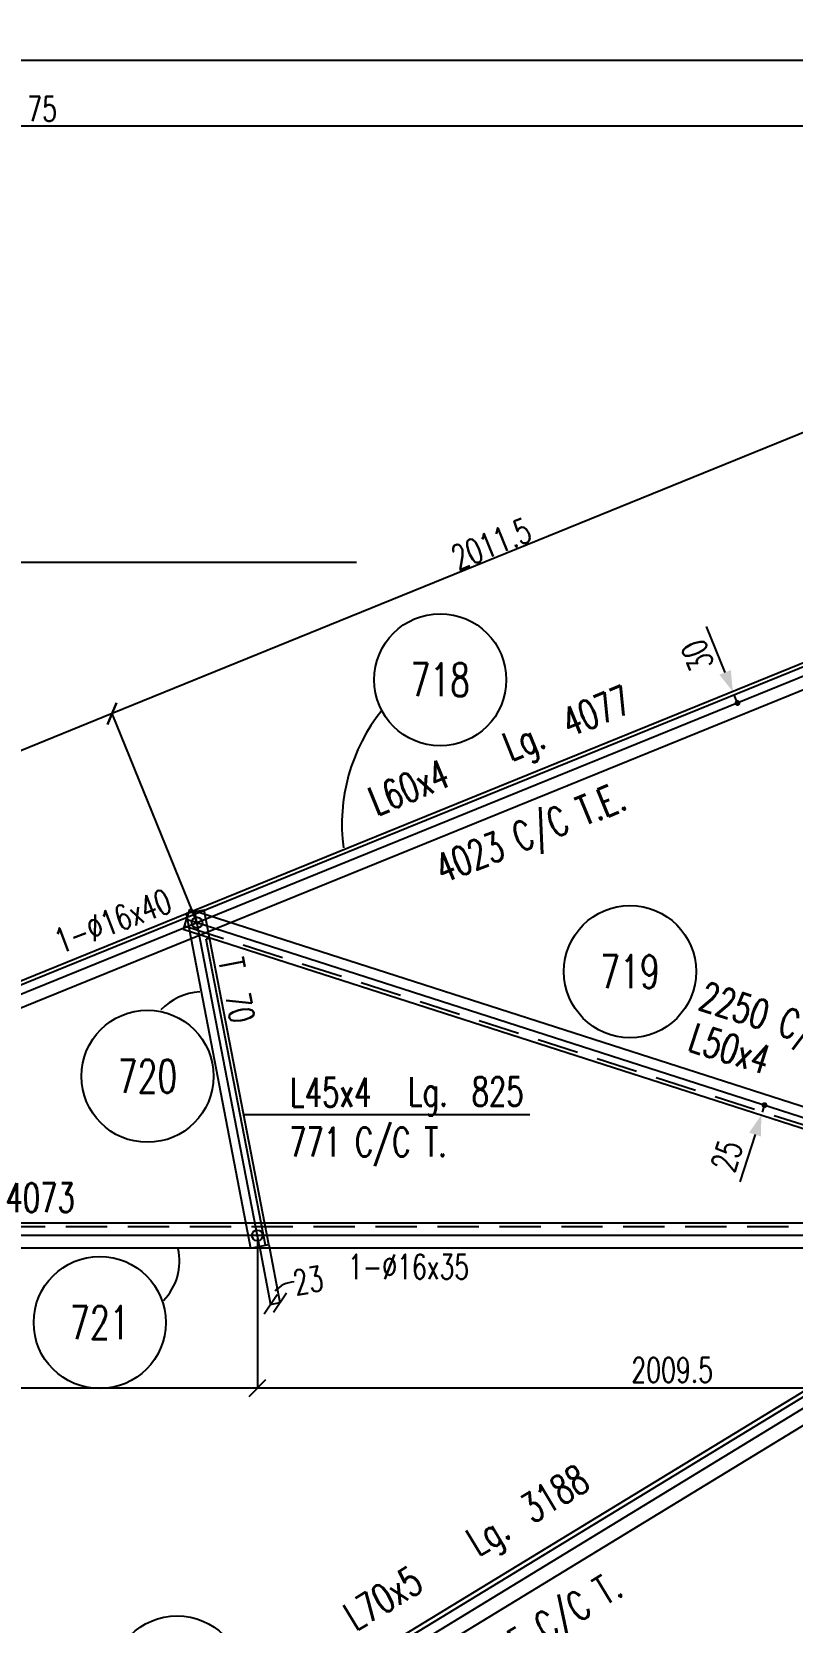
# Model space of a CAD drawing. Extents: x 686686 to 702906, y -4957 to 6593.
# Drawn here: x 692878 to 694719, y 2741 to 6593 of the extents above; entities that cross this region are included whole.
import ezdxf
from ezdxf.enums import TextEntityAlignment as Align

# ---------------------------------------------------------------- set-up
doc = ezdxf.new("R2010")
doc.units = 0
doc.header["$LTSCALE"] = 200
doc.header["$MEASUREMENT"] = 0
doc.linetypes.add('DASHED', pattern=[0.75, 0.5, -0.25])
doc.layers.get('0').update_dxf_attribs({"linetype": 'CONTINUOUS'})
for name, color, linetype in [('ASSI', 6, 'CONTINUOUS'), ('BOLLINI_1', 7, 'CONTINUOUS'), ('FORI', 2, 'CONTINUOUS'), ('LINEA_ANG', 2, 'CONTINUOUS'), ('LS', 7, 'CONTINUOUS'), ('QT_MAL', 7, 'CONTINUOUS'), ('QT_MPR', 7, 'CONTINUOUS'), ('TRAT-Y', 7, 'DASHED')]:
    doc.layers.add(name, color=color, linetype=linetype)
doc.styles.add('QUOTE', font='ROMANS8.SHX', dxfattribs={"width": 0.7})
doc.styles.add('RQL', font='ROMANS8.SHX', dxfattribs={"width": 0.7})
doc.styles.add('RS', font='ROMANS8.shx', dxfattribs={"width": 0.7})
doc.styles.get("Standard").update_dxf_attribs({"font": 'ROMANS8.SHX', "width": 0.7})
doc.dimstyles.new('FRECCE1', dxfattribs={"dimtxt": 60, "dimasz": 6.66, "dimexe": 0, "dimexo": 0, "dimgap": 1, "dimtad": 1, "dimzin": 0, "dimdsep": 46, "dimtxsty": 'RS', "dimblk1": 'QUOTP', "dimblk2": 'QUOTF', "dimsah": 1, "dimcen": 0, "dimclrd": 2, "dimclre": 2, "dimclrt": 7, "dimadec": 0, "dimazin": 0, "dimtfac": 1, "dimtix": 1, "dimtmove": 2, "dimatfit": 3, "dimldrblk": 'QUOTP', "dimfxl": 1, "dimtolj": 1, "dimtzin": 0, "dimarcsym": 0})
doc.dimstyles.new('TRATTO', dxfattribs={"dimscale": 0, "dimtxt": 60, "dimasz": 40, "dimexe": 0, "dimexo": 0, "dimgap": 5, "dimtad": 1, "dimrnd": 0.5, "dimdsep": 46, "dimtxsty": 'RS', "dimblk1": 'OBLIQUE', "dimblk2": 'OBLIQUE', "dimsah": 1, "dimcen": 0.09, "dimclrd": 2, "dimclre": 2, "dimclrt": 7, "dimadec": 0, "dimazin": 0, "dimtfac": 1, "dimtix": 1, "dimtmove": 2, "dimatfit": 3, "dimfxl": 1, "dimtolj": 1, "dimtzin": 0, "dimarcsym": 0})

# ---------------------------------------------------------------- blocks, each defined once
blk = doc.blocks.new('_OBLIQUE')
at = {"color": 0, "linetype": 'ByBlock'}
blk.add_line((-0.5, -0.5), (0.5, 0.5), dxfattribs=at)
blk = doc.blocks.new('*D18')
at = {"layer": 'LS', "color": 2, "lineweight": -2, "transparency": 16777216}
for p, q in [((690033, 5308.5), (690033, 6365)), ((690033, 6365), (695174.5, 6365)), ((695174.5, 5308.5), (695174.5, 6365))]:
    blk.add_line(p, q, dxfattribs=at)
at = {"layer": 'LS', "color": 2, "lineweight": -2, "transparency": 16777216, "xscale": 40, "yscale": 40, "zscale": 40, "rotation": 180}
blk.add_blockref('_OBLIQUE', (690033, 6365), dxfattribs=at)
at = {"layer": 'LS', "color": 2, "lineweight": -2, "transparency": 16777216, "xscale": 40, "yscale": 40, "zscale": 40}
blk.add_blockref('_OBLIQUE', (695174.5, 6365), dxfattribs=at)
at = {"layer": 'LS', "color": 7, "transparency": 16777216, "insert": (692603.8, 6402.9), "char_height": 60, "attachment_point": 5, "style": 'RS'}
blk.add_mtext('\\A1;5141.5 SUR TRUSQ. 75', dxfattribs=at)
blk = doc.blocks.new('ASSE98')
blk.add_line((0, 0), (1, 0))
at = {"color": 7, "flags": 1}
for tag, p in [('LAV1', (3.07431, 6.82847)), ('LAV2', (3.07431, 6.49513)), ('LAV3', (3.07431, 6.1618)), ('LAV4', (3.07431, 5.82847)), ('LAV5', (3.07431, 5.49513)), ('LAV6', (3.07431, 5.1618)), ('LAV7', (3.07431, 4.82847)), ('LAV8', (3.07431, 4.49513)), ('LAV9', (3.07431, 4.1618)), ('LAV10', (3.07431, 3.82847))]:
    blk.add_attdef(tag, p, '', height=0.2, dxfattribs=at)
at = {"color": 7, "style": 'QUOTE', "width": 0.5, "flags": 1}
for tag, p in [('TI', (1.38308, 6.82731)), ('DI_S', (1.38308, 6.42178)), ('D_S', (1.38308, 6.02092)), ('E_S', (1.38308, 5.68065)), ('NFORI', (1.36454, 5.29792)), ('ALAR', (1.36349, 4.93246)), ('FAM', (1.3775, 4.54645)), ('ALA', (1.38308, 4.19257)), ('DISP2', (1.38308, 3.84971)), ('DISP1', (1.38308, 3.50686)), ('PINZAF', (1.38308, 3.164)), ('PINZAI', (1.38308, 2.82114)), ('TRP', (1.38308, 2.47829)), ('NP', (1.38308, 2.13543)), ('SV', (1.38308, 1.79257)), ('PESO', (1.38308, 1.44971)), ('QUA', (1.38308, 1.10686)), ('LUN', (1.38308, 0.764)), ('PROF', (1.38308, 0.42114)), ('POS', (1.38308, 0.07829))]:
    blk.add_attdef(tag, p, '', height=0.2, dxfattribs=at)
blk = doc.blocks.new('16')
blk.add_circle((0, 0), 1)
blk = doc.blocks.new('*D27')
at = {"layer": 'QT_MPR', "color": 2, "lineweight": -2, "transparency": 16777216}
for p, q in [((694935.1, 5698.7), (693072, 4941.4)), ((695140.9, 5192.5), (694935.1, 5698.7)), ((693277.8, 4435.2), (693072, 4941.4))]:
    blk.add_line(p, q, dxfattribs=at)
at = {"layer": 'QT_MPR', "color": 2, "lineweight": -2, "transparency": 16777216, "xscale": 40, "yscale": 40, "zscale": 40}
for p, rotation in [((694935.1, 5698.7), 22.12093125616115), ((693072, 4941.4), 202.1209312561611)]:
    blk.add_blockref('_OBLIQUE', p, dxfattribs=dict(at, rotation=rotation))
at = {"layer": 'QT_MPR', "color": 7, "transparency": 16777216, "insert": (693990.4, 5352.5), "char_height": 60, "attachment_point": 5, "rotation": 22.1209, "style": 'RS'}
blk.add_mtext('\\A1;2011.5', dxfattribs=at)
blk = doc.blocks.new('*D28')
at = {"layer": 'QT_MPR', "color": 2, "lineweight": -2, "transparency": 16777216}
for p, q in [((693072, 4941.4), (691208.9, 4184.1)), ((693277.8, 4435.2), (693072, 4941.4)), ((691414.6, 3677.9), (691208.9, 4184.1))]:
    blk.add_line(p, q, dxfattribs=at)
at = {"layer": 'QT_MPR', "color": 2, "lineweight": -2, "transparency": 16777216, "xscale": 40, "yscale": 40, "zscale": 40}
for p, rotation in [((693072, 4941.4), 22.12093125616115), ((691208.9, 4184.1), 202.1209312561611)]:
    blk.add_blockref('_OBLIQUE', p, dxfattribs=dict(at, rotation=rotation))
at = {"layer": 'QT_MPR', "color": 7, "transparency": 16777216, "insert": (692127.3, 4595.1), "char_height": 60, "attachment_point": 5, "rotation": 22.1209, "style": 'RS'}
blk.add_mtext('\\A1;2011.5', dxfattribs=at)
blk = doc.blocks.new('*D29')
at = {"layer": 'QT_MPR', "color": 2, "lineweight": -2, "transparency": 16777216}
for p, q in [((693423.8, 3677.9), (693423.8, 3308)), ((695433, 3677.9), (695433, 3308)), ((695433, 3308), (693423.8, 3308))]:
    blk.add_line(p, q, dxfattribs=at)
at = {"layer": 'QT_MPR', "color": 2, "lineweight": -2, "transparency": 16777216, "xscale": 40, "yscale": 40, "zscale": 40, "rotation": 180}
blk.add_blockref('_OBLIQUE', (693423.8, 3308), dxfattribs=at)
at = {"layer": 'QT_MPR', "color": 2, "lineweight": -2, "transparency": 16777216, "xscale": 40, "yscale": 40, "zscale": 40}
blk.add_blockref('_OBLIQUE', (695433, 3308), dxfattribs=at)
at = {"layer": 'QT_MPR', "color": 7, "transparency": 16777216, "insert": (694428.4, 3351.9), "char_height": 60, "attachment_point": 5, "style": 'RS'}
blk.add_mtext('\\A1;2009.5', dxfattribs=at)
blk = doc.blocks.new('*D30')
at = {"layer": 'QT_MPR', "color": 2, "lineweight": -2, "transparency": 16777216}
for p, q in [((691414.6, 3677.9), (691414.6, 3308)), ((693423.8, 3677.9), (693423.8, 3308)), ((693423.8, 3308), (691414.6, 3308))]:
    blk.add_line(p, q, dxfattribs=at)
at = {"layer": 'QT_MPR', "color": 2, "lineweight": -2, "transparency": 16777216, "xscale": 40, "yscale": 40, "zscale": 40, "rotation": 180}
blk.add_blockref('_OBLIQUE', (691414.6, 3308), dxfattribs=at)
at = {"layer": 'QT_MPR', "color": 2, "lineweight": -2, "transparency": 16777216, "xscale": 40, "yscale": 40, "zscale": 40}
blk.add_blockref('_OBLIQUE', (693423.8, 3308), dxfattribs=at)
at = {"layer": 'QT_MPR', "color": 7, "transparency": 16777216, "insert": (692419.2, 3355), "char_height": 60, "attachment_point": 5, "style": 'RS'}
blk.add_mtext('\\A1;2009.5', dxfattribs=at)
blk = doc.blocks.new('xxx')
blk.add_circle((0, 0), 8)
at = {"color": 3, "style": 'RQL', "width": 0.7}
blk.add_attdef('POS', text='', height=4, dxfattribs=at).set_placement((0, 0), align=Align.MIDDLE)
at = {"color": 3, "style": 'RQL', "width": 0.7, "flags": 1}
blk.add_attdef('POS1', (-0.39, -5.42), '', height=2, dxfattribs=at)
at = {"style": 'RQL', "width": 0.7, "flags": 1}
blk.add_attdef('TIPO', (-0.39, -8.66), '', height=2, dxfattribs=at)
blk = doc.blocks.new('*D170')
at = {"layer": 'QT_MPR', "color": 2, "lineweight": -2, "transparency": 16777216}
for p, q in [((693456, 3510.9), (693478.6, 3515.3)), ((693456, 3510.9), (693456, 3510.9)), ((693478.6, 3515.3), (693478.6, 3515.3))]:
    blk.add_line(p, q, dxfattribs=at)
at = {"layer": 'QT_MPR', "color": 2, "lineweight": -2, "transparency": 16777216, "xscale": 40, "yscale": 40, "zscale": 40}
for p, rotation in [((693456, 3510.9), 190.9154326100667), ((693478.6, 3515.3), 10.91543261006671)]:
    blk.add_blockref('_OBLIQUE', p, dxfattribs=dict(at, rotation=rotation))
at = {"layer": 'QT_MPR', "color": 7, "transparency": 16777216, "insert": (693546.8, 3568.9), "char_height": 60, "attachment_point": 5, "rotation": 10.9154, "style": 'RS'}
blk.add_mtext('\\A1;23', dxfattribs=at)
blk = doc.blocks.new('QUOTP')
at = {"layer": 'ASSI', "color": 2, "const_width": 1.07}
blk.add_lwpolyline([(-0.53, 0, 1), (0.53, 0, 1)], format="xyb", close=True, dxfattribs=at)
blk = doc.blocks.new('QUOTF')
at = {"layer": 'LS', "color": 2}
blk.add_line((7.5, 0), (25.5, 0), dxfattribs=at)
blk.add_solid([(7.5, 2.25), (0, 0), (7.5, -2.25)], dxfattribs=at)
blk = doc.blocks.new('*D171')
at = {"layer": 'QT_MAL', "color": 2, "lineweight": -2, "transparency": 16777216}
for p, q in [((694644.3, 3969.6), (694644.3, 3969.6)), ((694649.9, 3987.1), (694646.3, 3976)), ((694651.9, 3993.4), (694651.9, 3993.4))]:
    blk.add_line(p, q, dxfattribs=at)
at = {"layer": 'QT_MAL', "color": 2, "lineweight": -2, "transparency": 16777216, "xscale": 6.66, "yscale": 6.66, "zscale": 6.66}
for name, p, rotation in [('QUOTF', (694644.3, 3969.6), 252.178545377419), ('QUOTP', (694651.9, 3993.4), 72.17854537741901)]:
    blk.add_blockref(name, p, dxfattribs=dict(at, rotation=rotation))
at = {"layer": 'QT_MAL', "color": 7, "transparency": 16777216, "insert": (694560.7, 3870.5), "char_height": 60, "attachment_point": 5, "rotation": 72.1785, "style": 'RS'}
blk.add_mtext('\\A1;25', dxfattribs=at)
blk = doc.blocks.new('*D172')
at = {"layer": 'QT_MAL', "color": 2, "lineweight": -2, "transparency": 16777216}
for p, q in [((694575.3, 4995), (694575.3, 4995)), ((694584.1, 4973.4), (694577.8, 4988.8)), ((694586.6, 4967.2), (694586.6, 4967.2))]:
    blk.add_line(p, q, dxfattribs=at)
at = {"layer": 'QT_MAL', "color": 2, "lineweight": -2, "transparency": 16777216, "xscale": 6.66, "yscale": 6.66, "zscale": 6.66}
for name, p, rotation in [('QUOTF', (694575.3, 4995), 112.1209312561611), ('QUOTP', (694586.6, 4967.2), 292.1209312561612)]:
    blk.add_blockref(name, p, dxfattribs=dict(at, rotation=rotation))
at = {"layer": 'QT_MAL', "color": 7, "transparency": 16777216, "insert": (694489.4, 5082), "char_height": 60, "attachment_point": 5, "rotation": 112.1209, "style": 'RS'}
blk.add_mtext('\\A1;30', dxfattribs=at)
blk = doc.blocks.new('bull')
at = {"style": 'RS', "width": 0.7, "flags": 1}
for tag, p in [('NN', (-12.25, 0)), ('DIAMETRO', (0, -4.86)), ('SERRAGGIO', (0, -9.71)), ('LUNGHEZZA', (0, -14.57)), ('NB', (0, -19.43)), ('TIPO', (0, -24.12)), ('EL', (-0.14, -29))]:
    blk.add_attdef(tag, p, '', height=3, dxfattribs=at)
at = {"style": 'RS', "width": 0.7}
blk.add_attdef('BULLONE', (0, 0), '', height=3, dxfattribs=at)

msp = doc.modelspace()

# ---------------------------------------------------------------- linework, layer by layer
at = {"layer": 'ASSI', "color": 2}
msp.add_line((690032.999, 5308.467), (693664.184, 5308.467), dxfattribs=at)
at = {"layer": 'LINEA_ANG'}
for p, q in [((695154.61, 5230.482), (691377.714, 3695.236)), ((691400.307, 3639.652), (695177.204, 5174.898)), ((693259.71, 4467.254), (693244.407, 4419.653)), ((693295.288, 4465.776), (693251.102, 4457.254)), ((693251.102, 4457.254), (693407.324, 3647.181)), ((695453.152, 3762.111), (693259.71, 4467.254)), ((693451.51, 3655.702), (693295.288, 4465.776)), ((693244.407, 4419.653), (695437.849, 3714.51)), ((693308.543, 4397.042), (693300.197, 4395.433)), ((695459.996, 3707.858), (691386.996, 3707.858)), ((695437.838, 3721.796), (692715.55, 2062.732)), ((692751.979, 2002.958), (695474.266, 3662.022)), ((691386.996, 3647.858), (695459.996, 3647.858)), ((693407.324, 3647.181), (693451.51, 3655.702))]:
    msp.add_line(p, q, dxfattribs=at)
at = {"layer": 'LINEA_ANG', "color": 2}
for p, q in [((695157.999, 5222.144), (691381.103, 3686.898)), ((693443.164, 3654.092), (693300.197, 4395.433)), ((695443.562, 3712.403), (692721.275, 2053.339))]:
    msp.add_line(p, q, dxfattribs=at)
at = {"layer": 'LS', "color": 6}
for p, q in [((694083.469, 3970.229), (693390.854, 3970.229)), ((693428.926, 3651.347), (693456.005, 3510.932)), ((693451.51, 3655.702), (693478.589, 3515.287))]:
    msp.add_line(p, q, dxfattribs=at)
at = {"layer": 'LS', "color": 8}
msp.add_lwpolyline([(686686.108, 6522.765), (686686.108, -4957.235), (699406.108, -4957.235), (699406.108, -3357.235), (702906.108, -3357.235), (702906.108, 6522.765), (686686.108, 6522.765)], close=True, dxfattribs=at)
at = {"layer": 'LS', "color": 6}
for centre, radius, start, end in [((694073.001, 4672.791), 444.404, 141.548864, 187.310507), ((693294.28, 4121.17), 146.822, 93.848959, 135.36659), ((693100.067, 3615.412), 135.358, 315.303998, 12.882852), ((693516.795, 3499.435), 66.219, 93.260766, 139.205485)]:
    msp.add_arc(centre, radius, start, end, dxfattribs=at)
at = {"layer": 'TRAT-Y'}
for p, q in [((693247.009, 4427.746), (695440.451, 3722.602)), ((695459.996, 3698.858), (691386.996, 3698.858))]:
    msp.add_line(p, q, dxfattribs=at)

# ---------------------------------------------------------------- block references
at = {"layer": 'ASSI'}
ref = msp.add_blockref('ASSE98', (695165.907, 5202.69), dxfattribs=dict(at, xscale=4077, zscale=4077, rotation=202.1209312561611))
ref.add_attrib('PROF', 'L60x4', (693712.446, 4693.424), dxfattribs={"layer": '0', "color": 2, "height": 70, "rotation": 22.120931, "style": 'QUOTE', "width": 0.7})
ref.add_attrib('LUN', '4077', (694180.15, 4883.538), dxfattribs={"layer": '0', "color": 2, "height": 70, "rotation": 22.120931, "style": 'QUOTE', "width": 0.7})
ref.add_attrib('PESO', '4023 C/C T.E.', (693873.215, 4529.796), dxfattribs={"layer": '0', "color": 2, "height": 70, "rotation": 22.120931, "style": 'QUOTE', "width": 0.7})
ref.add_attrib('SV', 'Lg.', (694037.362, 4825.498), dxfattribs={"layer": '0', "color": 2, "height": 70, "rotation": 22.120931, "style": 'QUOTE', "width": 0.7})
ref.add_attrib('LAV1', 'A  45%%d', (694844.835, 5125.53), dxfattribs={"layer": '0', "color": 254, "height": 60, "rotation": 22.120931, "width": 0.7})
ref = msp.add_blockref('ASSE98', (693252.058, 4443.454), dxfattribs=dict(at, xscale=2304, zscale=2304, rotation=342.178545377419))
ref.add_attrib('PROF', 'L50x4', (694463.219, 4127.295), dxfattribs={"layer": '0', "color": 2, "height": 70, "rotation": 342.178545, "style": 'QUOTE', "width": 0.7})
ref.add_attrib('LUN', '2304', (694943.86, 3972.779), dxfattribs={"layer": '0', "color": 2, "height": 70, "rotation": 342.178545, "style": 'QUOTE', "width": 0.7})
ref.add_attrib('PESO', '2250 C/C T.', (694488.582, 4226.848), dxfattribs={"layer": '0', "color": 2, "height": 70, "rotation": 342.178545, "style": 'QUOTE', "width": 0.7})
ref.add_attrib('SV', 'Lg.', (694797.122, 4019.952), dxfattribs={"layer": '0', "color": 2, "height": 70, "rotation": 342.178545, "style": 'QUOTE', "width": 0.7})
ref = msp.add_blockref('ASSE98', (693428.926, 3651.347), dxfattribs=dict(at, xscale=825, zscale=825, rotation=100.9154326100667))
ref.add_attrib('PROF', 'L45x4', (693502.927, 3989.504), dxfattribs={"layer": '0', "color": 2, "height": 70, "style": 'QUOTE', "width": 0.7})
ref.add_attrib('LUN', '825', (693942.709, 3991.474), dxfattribs={"layer": '0', "color": 2, "height": 70, "style": 'QUOTE', "width": 0.7})
ref.add_attrib('PESO', '771 C/C T.', (693500.703, 3869.006), dxfattribs={"layer": '0', "color": 2, "height": 70, "style": 'QUOTE', "width": 0.7})
ref.add_attrib('SV', 'Lg.', (693788.576, 3991.474), dxfattribs={"layer": '0', "color": 2, "height": 70, "style": 'QUOTE', "width": 0.7})
ref.add_attrib('LAV1', 'T  70', (693329.329, 4343.708), dxfattribs={"layer": '0', "color": 254, "height": 60, "rotation": -79.084567, "width": 0.7})
ref = msp.add_blockref('ASSE98', (695459.996, 3677.858), dxfattribs=dict(at, xscale=4073, zscale=4073, rotation=180))
ref.add_attrib('PROF', 'L60x4', (692308.984, 3734.417), dxfattribs={"layer": '0', "color": 2, "height": 70, "style": 'QUOTE', "width": 0.7})
ref.add_attrib('LUN', '4073', (692813.851, 3734.417), dxfattribs={"layer": '0', "color": 2, "height": 70, "style": 'QUOTE', "width": 0.7})
ref.add_attrib('PESO', '4019 C/C T.E.', (692291.217, 3551.515), dxfattribs={"layer": '0', "color": 2, "height": 70, "style": 'QUOTE', "width": 0.7})
ref.add_attrib('SV', 'Lg.', (692659.718, 3734.417), dxfattribs={"layer": '0', "color": 2, "height": 70, "style": 'QUOTE', "width": 0.7})
ref = msp.add_blockref('ASSE98', (695456.052, 3691.909), dxfattribs=dict(at, xscale=3188, zscale=3188, rotation=211.3597007978445))
ref.add_attrib('PROF', 'L70x5', (693661.929, 2718.039), dxfattribs={"layer": '0', "color": 2, "height": 70, "rotation": 31.359701, "style": 'QUOTE', "width": 0.7})
ref.add_attrib('LUN', '3188', (694090.254, 2979.076), dxfattribs={"layer": '0', "color": 2, "height": 70, "rotation": 31.359701, "style": 'QUOTE', "width": 0.7})
ref.add_attrib('PESO', '3133.5 C/C T.', (693897.241, 2554.959), dxfattribs={"layer": '0', "color": 2, "height": 70, "rotation": 31.359701, "style": 'QUOTE', "width": 0.7})
ref.add_attrib('SV', 'Lg.', (693958.637, 2898.864), dxfattribs={"layer": '0', "color": 2, "height": 70, "rotation": 31.359701, "style": 'QUOTE', "width": 0.7})
at = {"layer": 'BOLLINI_1', "xscale": 19.99799999950235, "yscale": 19.99799999950235, "zscale": 19.99799999950235}
for p, values in [((693866.664, 5023.427), {'POS': '718'}), ((694326.228, 4316.671), {'POS': '719'}), ((693157.732, 4063.311), {'POS': '720'}), ((693042.151, 3466.976), {'POS': '721'}), ((693229.597, 2596.541), {'POS': '722'})]:
    msp.add_blockref('xxx', p, dxfattribs=at).add_auto_attribs(values)
at = {"layer": 'FORI', "xscale": 13, "yscale": 13, "zscale": 13}
for p in [(693277.763, 4435.19), (693423.814, 3677.858)]:
    msp.add_blockref('16', p, dxfattribs=at)
at = {"layer": 'LS', "color": 7, "xscale": 20, "yscale": 20, "zscale": 20, "rotation": 20.72769468549213}
msp.add_blockref('bull', (692947.123, 4359.19), dxfattribs=at).add_auto_attribs({'BULLONE': '1-%%c16x40                '})
at = {"layer": 'LS', "color": 7, "xscale": 20, "yscale": 20, "zscale": 20}
msp.add_blockref('bull', (693643.42, 3571.968), dxfattribs=at).add_auto_attribs({'BULLONE': '1-%%c16x35                '})

# ---------------------------------------------------------------- dimensions: what is measured, and where the dimension line sits
at = {"layer": 'LS'}
dim = msp.add_linear_dim(base=(695174.538, 6365), p1=(690032.999, 5308.467), p2=(695174.538, 5308.467), text='<> SUR TRUSQ. 75', dimstyle='TRATTO', override={"dimscale": 1}, dxfattribs=at)
dim.commit()
dim.dimension.update_dxf_attribs({"geometry": '*D18', "text_midpoint": (692603.769, 6402.857)})
at = {"layer": 'QT_MAL'}
for base, p1, p2, angle, text, picture, middle in [((694575.331, 4995.014), (694586.628, 4967.222), (694575.331, 4995.014), 112.120931, '30', '*D172', (694489.432, 5082.019)), ((694644.269, 3969.629), (694651.92, 3993.429), (694644.269, 3969.629), 72.178545, '25', '*D171', (694560.736, 3870.47))]:
    dim = msp.add_linear_dim(base=base, p1=p1, p2=p2, angle=angle, text=text, dimstyle='FRECCE1', dxfattribs=at)
    dim.commit()
    dim.dimension.update_dxf_attribs({"geometry": picture, "text_midpoint": middle, "dimtype": 128})
at = {"layer": 'QT_MPR'}
for base, p1, p2, angle, text, picture, middle in [((693072.002, 4941.388), (695140.895, 5192.523), (693277.763, 4435.19), 22.120931, '2011.5', '*D27', (693990.388, 5352.478)), ((691208.87, 4184.055), (693277.763, 4435.19), (691414.631, 3677.858), 22.120931, '2011.5', '*D28', (692127.256, 4595.145)), ((693478.589, 3515.287), (693456.005, 3510.932), (693478.589, 3515.287), 10.915433, '23', '*D170', (693546.828, 3568.919))]:
    dim = msp.add_linear_dim(base=base, p1=p1, p2=p2, angle=angle, text=text, dimstyle='TRATTO', override={"dimscale": 1}, dxfattribs=at)
    dim.commit()
    dim.dimension.update_dxf_attribs({"geometry": picture, "text_midpoint": middle, "dimtype": 128})
for base, p1, p2, picture, middle in [((691414.631, 3308.025), (693423.814, 3677.858), (691414.631, 3677.858), '*D30', (692419.222, 3355.048)), ((693423.814, 3308.025), (695432.996, 3677.858), (693423.814, 3677.858), '*D29', (694428.405, 3351.889))]:
    dim = msp.add_linear_dim(base=base, p1=p1, p2=p2, text='2009.5', dimstyle='TRATTO', override={"dimscale": 1}, dxfattribs=at)
    dim.commit()
    dim.dimension.update_dxf_attribs({"geometry": picture, "text_midpoint": middle, "dimtype": 128})

doc.saveas('drawing.dxf')
